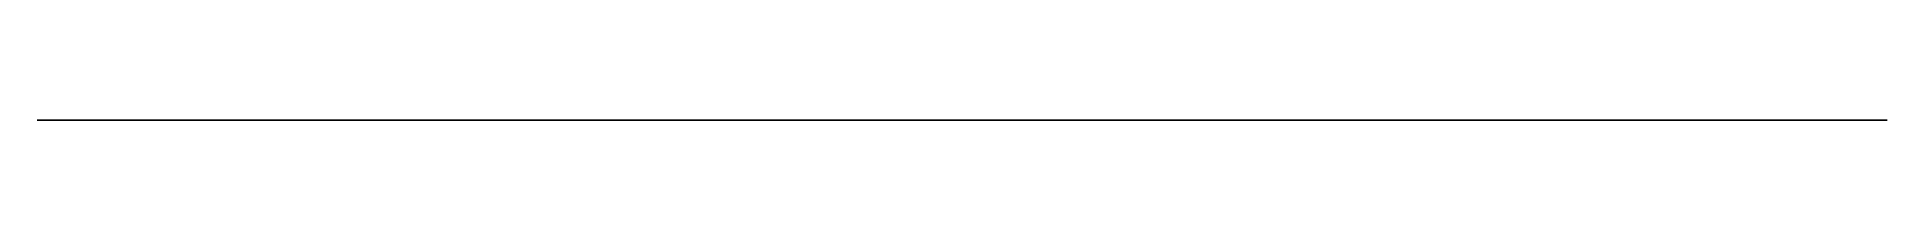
# Model space of a CAD drawing. Header units: millimetres. Extents: x 1037 to 1797, y 0 to 0.
import ezdxf

# ---------------------------------------------------------------- set-up
doc = ezdxf.new("R2010")
doc.units = ezdxf.units.MM
doc.header["$MEASUREMENT"] = 0

msp = doc.modelspace()

# ---------------------------------------------------------------- linework, layer by layer
at = {"color": 0, "linetype": 'Continuous', "lineweight": 0}
for p, q in [((1053.95, 0, 996.97), (1036.95, 0, 996.97)), ((1053.95, 0, -3.03), (1036.95, 0, -3.03)), ((1036.95, 0, 996.97), (1036.95, 0, -3.03)), ((1053.95, 0, -3.03), (1036.95, 0, -3.03)), ((1036.95, 0, 996.97), (1053.95, 0, 996.97)), ((1036.95, 0, -3.03), (1036.95, 0, 996.97)), ((1269.95, 0, 996.97), (1053.95, 0, 996.97)), ((1269.95, 0, -3.03), (1053.95, 0, -3.03)), ((1053.95, 0, -3.03), (1053.95, 0, 996.97)), ((1053.95, 0, 996.97), (1053.95, 0, -3.03)), ((1269.95, 0, -3.03), (1053.95, 0, -3.03)), ((1053.95, 0, 996.97), (1269.95, 0, 996.97)), ((1246.95, 0, 496.33), (1261.95, 0, 496.33)), ((1246.95, 0, 513.3), (1246.95, 0, 497.3)), ((1246.95, 0, 497.3), (1246.95, 0, 513.3)), ((1261.95, 0, 496.33), (1246.95, 0, 496.33)), ((1246.95, 0, 433.97), (1246.95, 0, 449.97)), ((1246.95, 0, 560.63), (1246.95, 0, 576.63)), ((1246.95, 0, 497.3), (1246.95, 0, 513.3)), ((1246.95, 0, 623.97), (1246.95, 0, 639.97)), ((1246.95, 0, 622.99), (1261.95, 0, 622.99)), ((1246.95, 0, 639.97), (1246.95, 0, 623.97)), ((1246.95, 0, 623.97), (1246.95, 0, 639.97)), ((1261.95, 0, 622.99), (1246.95, 0, 622.99)), ((1246.95, 0, 559.66), (1261.95, 0, 559.66)), ((1246.95, 0, 576.63), (1246.95, 0, 560.63)), ((1246.95, 0, 560.63), (1246.95, 0, 576.63)), ((1261.95, 0, 559.66), (1246.95, 0, 559.66)), ((1246.95, 0, 432.99), (1261.95, 0, 432.99)), ((1246.95, 0, 448.83), (1246.95, 0, 433.97)), ((1246.95, 0, 448.83), (1246.95, 0, 449.97)), ((1246.95, 0, 433.97), (1246.95, 0, 448.83)), ((1246.95, 0, 449.97), (1246.95, 0, 448.83)), ((1261.95, 0, 432.99), (1246.95, 0, 432.99)), ((1246.95, 0, 639.94), (1246.95, 0, 623.99)), ((1246.95, 0, 623.99), (1246.95, 0, 639.94)), ((1246.95, 0, 449.97), (1246.95, 0, 448.62)), ((1246.95, 0, 435.31), (1246.95, 0, 434.03)), ((1246.95, 0, 433.97), (1246.95, 0, 433.97)), ((1246.95, 0, 434.03), (1246.95, 0, 441.97)), ((1246.95, 0, 448.62), (1246.95, 0, 449.97)), ((1246.95, 0, 513.3), (1246.95, 0, 497.3)), ((1246.95, 0, 513.3), (1246.95, 0, 497.3)), ((1246.95, 0, 576.6), (1246.95, 0, 560.64)), ((1246.95, 0, 560.64), (1246.95, 0, 576.61)), ((1261.95, 0, 513.3), (1261.95, 0, 497.3)), ((1261.95, 0, 441.97), (1261.95, 0, 431.59)), ((1261.95, 0, 568.63), (1261.95, 0, 558.26)), ((1261.95, 0, 579.01), (1261.95, 0, 568.63)), ((1261.95, 0, 642.34), (1261.95, 0, 631.97)), ((1261.95, 0, 631.97), (1261.95, 0, 621.59)), ((1261.95, 0, 515.68), (1261.95, 0, 505.3)), ((1261.95, 0, 452.34), (1261.95, 0, 441.97)), ((1261.95, 0, 505.3), (1261.95, 0, 494.92)), ((1261.95, 0, 631.97), (1261.95, 0, 642.34)), ((1261.95, 0, 621.59), (1261.95, 0, 631.97)), ((1261.95, 0, 505.3), (1261.95, 0, 515.68)), ((1261.95, 0, 494.92), (1261.95, 0, 505.3)), ((1261.95, 0, 568.63), (1261.95, 0, 579.01)), ((1261.95, 0, 558.26), (1261.95, 0, 568.63)), ((1261.95, 0, 441.97), (1261.95, 0, 452.34)), ((1261.95, 0, 431.59), (1261.95, 0, 441.97)), ((1261.95, 0, 638.83), (1261.95, 0, 623.97)), ((1261.95, 0, 568.63), (1261.95, 0, 576.63)), ((1261.95, 0, 449.97), (1261.95, 0, 433.97)), ((1261.95, 0, 505.3), (1261.95, 0, 513.3)), ((1261.95, 0, 639.97), (1261.95, 0, 639.78)), ((1261.95, 0, 631.97), (1261.95, 0, 623.97)), ((1261.95, 0, 448.83), (1261.95, 0, 434.07)), ((1261.95, 0, 560.94), (1261.95, 0, 560.64)), ((1261.95, 0, 576.22), (1261.95, 0, 561.87)), ((1261.95, 0, 631.97), (1261.95, 0, 639.97)), ((1261.95, 0, 441.97), (1261.95, 0, 449.97)), ((1262.83, 0, 430.71), (1269.95, 0, 430.71)), ((1269.95, 0, 632.41), (1262.83, 0, 632.41)), ((1262.83, 0, 642.78), (1269.95, 0, 642.78)), ((1262.83, 0, 632.41), (1262.83, 0, 642.78)), ((1269.95, 0, 442.41), (1262.83, 0, 442.41)), ((1262.83, 0, 452.78), (1269.95, 0, 452.78)), ((1262.83, 0, 442.41), (1262.83, 0, 452.78)), ((1262.83, 0, 631.53), (1269.95, 0, 631.53)), ((1262.83, 0, 632.41), (1262.83, 0, 631.53)), ((1269.95, 0, 632.41), (1262.83, 0, 632.41)), ((1269.95, 0, 621.15), (1262.83, 0, 621.15)), ((1262.83, 0, 631.53), (1269.95, 0, 631.53)), ((1262.83, 0, 621.15), (1262.83, 0, 631.53)), ((1262.83, 0, 557.38), (1269.95, 0, 557.38)), ((1269.95, 0, 643.23), (1262.83, 0, 643.23)), ((1262.83, 0, 642.78), (1269.95, 0, 642.78)), ((1262.83, 0, 643.23), (1262.83, 0, 642.78)), ((1269.95, 0, 643.23), (1262.83, 0, 643.23)), ((1262.83, 0, 620.71), (1269.95, 0, 620.71)), ((1262.83, 0, 621.15), (1262.83, 0, 620.71)), ((1269.95, 0, 621.15), (1262.83, 0, 621.15)), ((1262.83, 0, 620.71), (1269.95, 0, 620.71)), ((1262.83, 0, 568.19), (1269.95, 0, 568.19)), ((1262.83, 0, 569.07), (1262.83, 0, 568.19)), ((1269.95, 0, 569.07), (1262.83, 0, 569.07)), ((1262.83, 0, 557.38), (1269.95, 0, 557.38)), ((1262.83, 0, 557.82), (1262.83, 0, 557.38)), ((1269.95, 0, 557.82), (1262.83, 0, 557.82)), ((1269.95, 0, 431.15), (1262.83, 0, 431.15)), ((1262.83, 0, 441.53), (1269.95, 0, 441.53)), ((1262.83, 0, 431.15), (1262.83, 0, 441.53)), ((1262.83, 0, 430.71), (1269.95, 0, 430.71)), ((1262.83, 0, 431.15), (1262.83, 0, 430.71)), ((1269.95, 0, 431.15), (1262.83, 0, 431.15)), ((1269.95, 0, 453.23), (1262.83, 0, 453.23)), ((1269.95, 0, 579.89), (1262.83, 0, 579.89)), ((1262.83, 0, 441.53), (1269.95, 0, 441.53)), ((1262.83, 0, 442.41), (1262.83, 0, 441.53)), ((1269.95, 0, 442.41), (1262.83, 0, 442.41)), ((1262.83, 0, 579.45), (1269.95, 0, 579.45)), ((1262.83, 0, 579.89), (1262.83, 0, 579.45)), ((1269.95, 0, 579.89), (1262.83, 0, 579.89)), ((1269.95, 0, 569.07), (1262.83, 0, 569.07)), ((1262.83, 0, 579.45), (1269.95, 0, 579.45)), ((1262.83, 0, 569.07), (1262.83, 0, 579.45)), ((1262.83, 0, 452.78), (1269.95, 0, 452.78)), ((1262.83, 0, 453.23), (1262.83, 0, 452.78)), ((1269.95, 0, 453.23), (1262.83, 0, 453.23)), ((1269.95, 0, 516.56), (1262.83, 0, 516.56)), ((1269.95, 0, 557.82), (1262.83, 0, 557.82)), ((1262.83, 0, 568.19), (1269.95, 0, 568.19)), ((1262.83, 0, 557.82), (1262.83, 0, 568.19)), ((1262.83, 0, 516.12), (1269.95, 0, 516.12)), ((1262.83, 0, 516.56), (1262.83, 0, 516.12)), ((1269.95, 0, 516.56), (1262.83, 0, 516.56)), ((1262.83, 0, 494.04), (1269.95, 0, 494.04)), ((1262.83, 0, 431.15), (1262.83, 0, 441.53)), ((1262.83, 0, 504.86), (1262.83, 0, 505.74)), ((1262.83, 0, 441.53), (1262.83, 0, 442.41)), ((1262.83, 0, 557.82), (1262.83, 0, 568.19)), ((1262.83, 0, 568.19), (1262.83, 0, 569.07)), ((1262.83, 0, 569.07), (1262.83, 0, 579.45)), ((1262.83, 0, 504.86), (1269.95, 0, 504.86)), ((1262.83, 0, 505.74), (1262.83, 0, 504.86)), ((1269.95, 0, 505.74), (1262.83, 0, 505.74)), ((1262.83, 0, 642.78), (1262.83, 0, 643.23)), ((1262.83, 0, 632.41), (1262.83, 0, 642.78)), ((1262.83, 0, 430.71), (1262.83, 0, 431.15)), ((1262.83, 0, 494.04), (1269.95, 0, 494.04)), ((1262.83, 0, 494.48), (1262.83, 0, 494.04)), ((1269.95, 0, 494.48), (1262.83, 0, 494.48)), ((1269.95, 0, 494.48), (1262.83, 0, 494.48)), ((1262.83, 0, 504.86), (1269.95, 0, 504.86)), ((1262.83, 0, 494.48), (1262.83, 0, 504.86)), ((1269.95, 0, 505.74), (1262.83, 0, 505.74)), ((1262.83, 0, 516.12), (1269.95, 0, 516.12)), ((1262.83, 0, 505.74), (1262.83, 0, 516.12)), ((1262.83, 0, 557.38), (1262.83, 0, 557.82)), ((1262.83, 0, 631.53), (1262.83, 0, 632.41)), ((1262.83, 0, 621.15), (1262.83, 0, 631.53)), ((1262.83, 0, 620.71), (1262.83, 0, 621.15)), ((1262.83, 0, 452.78), (1262.83, 0, 453.23)), ((1262.83, 0, 516.12), (1262.83, 0, 516.56)), ((1262.83, 0, 505.74), (1262.83, 0, 516.12)), ((1262.83, 0, 442.41), (1262.83, 0, 452.78)), ((1262.83, 0, 494.04), (1262.83, 0, 494.48)), ((1262.83, 0, 579.45), (1262.83, 0, 579.89)), ((1262.83, 0, 494.48), (1262.83, 0, 504.86)), ((1286.95, 0, 996.97), (1269.95, 0, 996.97)), ((1286.95, 0, -3.03), (1269.95, 0, -3.03)), ((1269.95, 0, 996.97), (1269.95, 0, -3.03)), ((1286.95, 0, -3.03), (1269.95, 0, -3.03)), ((1269.95, 0, 996.97), (1286.95, 0, 996.97)), ((1269.95, 0, -3.03), (1269.95, 0, 996.97)), ((1286.95, 0, 996.97), (1286.95, 0, -3.03)), ((1286.95, 0, -3.03), (1286.95, 0, 996.97)), ((1286.95, 0, 411.97), (1296.85, 0, 411.97)), ((1296.95, 0, 661.97), (1286.95, 0, 661.97)), ((1296.95, 0, 661.97), (1286.95, 0, 661.97)), ((1286.95, 0, 411.97), (1296.85, 0, 411.97)), ((1296.85, 0, 411.97), (1296.86, 0, 411.97)), ((1296.85, 0, 411.97), (1296.95, 0, 411.97)), ((1296.86, 0, 411.97), (1296.95, 0, 411.97)), ((1296.95, 0, 412.07), (1296.95, 0, 661.97)), ((1296.95, 0, 680.97), (1296.95, 0, 696.97)), ((1296.95, 0, 661.97), (1296.95, 0, 680.97)), ((1296.95, 0, 312.97), (1296.95, 0, 411.87)), ((1296.95, 0, 296.97), (1296.95, 0, 312.97)), ((1296.95, 0, 661.97), (1304.95, 0, 661.97)), ((1296.95, 0, 411.97), (1296.95, 0, 412.07)), ((1296.95, 0, 412.07), (1296.95, 0, 661.97)), ((1296.95, 0, 661.97), (1304.95, 0, 661.97)), ((1796.95, 0, 696.97), (1296.95, 0, 696.97)), ((1296.95, 0, 680.97), (1296.95, 0, 696.97)), ((1796.95, 0, 680.97), (1296.95, 0, 680.97)), ((1296.95, 0, 696.97), (1796.95, 0, 696.97)), ((1296.95, 0, 680.97), (1796.95, 0, 680.97)), ((1796.95, 0, 312.97), (1296.95, 0, 312.97)), ((1296.95, 0, 296.97), (1296.95, 0, 312.97)), ((1796.95, 0, 296.97), (1296.95, 0, 296.97)), ((1296.95, 0, 312.97), (1796.95, 0, 312.97)), ((1296.95, 0, 312.97), (1296.95, 0, 411.87)), ((1296.95, 0, 661.97), (1296.95, 0, 680.97)), ((1296.95, 0, 296.97), (1796.95, 0, 296.97)), ((1296.95, 0, 411.97), (1297.05, 0, 411.97)), ((1296.95, 0, 411.87), (1296.95, 0, 411.97)), ((1296.95, 0, 411.97), (1296.95, 0, 412.07)), ((1297.05, 0, 411.97), (1296.95, 0, 411.97)), ((1296.95, 0, 411.87), (1296.95, 0, 411.97)), ((1297.05, 0, 411.97), (1304.95, 0, 411.97)), ((1304.95, 0, 411.97), (1297.05, 0, 411.97)), ((1297.53, 0, 430.71), (1306.36, 0, 430.71)), ((1297.53, 0, 431), (1297.53, 0, 430.71)), ((1306.36, 0, 431), (1297.53, 0, 431)), ((1297.53, 0, 642.93), (1306.36, 0, 642.93)), ((1297.53, 0, 643.23), (1297.53, 0, 642.93)), ((1306.36, 0, 643.23), (1297.53, 0, 643.23)), ((1297.53, 0, 631.67), (1306.36, 0, 631.67)), ((1297.53, 0, 632.26), (1297.53, 0, 631.67)), ((1306.36, 0, 632.26), (1297.53, 0, 632.26)), ((1297.53, 0, 505.01), (1306.36, 0, 505.01)), ((1297.53, 0, 505.59), (1297.53, 0, 505.01)), ((1306.36, 0, 505.59), (1297.53, 0, 505.59)), ((1297.53, 0, 516.26), (1306.36, 0, 516.26)), ((1297.53, 0, 516.56), (1297.53, 0, 516.26)), ((1306.36, 0, 516.56), (1297.53, 0, 516.56)), ((1297.53, 0, 620.71), (1306.36, 0, 620.71)), ((1297.53, 0, 621), (1297.53, 0, 620.71)), ((1306.36, 0, 621), (1297.53, 0, 621)), ((1297.53, 0, 579.6), (1306.36, 0, 579.6)), ((1297.53, 0, 579.89), (1297.53, 0, 579.6)), ((1306.36, 0, 579.89), (1297.53, 0, 579.89)), ((1297.53, 0, 494.04), (1306.36, 0, 494.04)), ((1297.53, 0, 494.34), (1297.53, 0, 494.04)), ((1306.36, 0, 494.34), (1297.53, 0, 494.34)), ((1297.53, 0, 557.38), (1306.36, 0, 557.38)), ((1297.53, 0, 557.67), (1297.53, 0, 557.38)), ((1306.36, 0, 557.67), (1297.53, 0, 557.67)), ((1297.53, 0, 568.34), (1306.36, 0, 568.34)), ((1297.53, 0, 568.93), (1297.53, 0, 568.34)), ((1306.36, 0, 568.93), (1297.53, 0, 568.93)), ((1297.53, 0, 431), (1297.53, 0, 441.67)), ((1297.53, 0, 621), (1297.53, 0, 631.67)), ((1297.53, 0, 557.67), (1297.53, 0, 568.34)), ((1297.53, 0, 494.34), (1297.53, 0, 505.01)), ((1297.53, 0, 442.26), (1297.53, 0, 452.93)), ((1297.53, 0, 505.59), (1297.53, 0, 516.26)), ((1297.53, 0, 568.93), (1297.53, 0, 579.6)), ((1297.53, 0, 632.26), (1297.53, 0, 642.93)), ((1306.36, 0, 430.71), (1297.53, 0, 430.71)), ((1297.53, 0, 430.76), (1297.53, 0, 431)), ((1297.53, 0, 441.67), (1297.53, 0, 431)), ((1306.36, 0, 441.67), (1297.53, 0, 441.67)), ((1297.53, 0, 431), (1306.36, 0, 431)), ((1306.36, 0, 494.04), (1297.53, 0, 494.04)), ((1297.53, 0, 516.56), (1306.36, 0, 516.56)), ((1297.53, 0, 452.93), (1297.53, 0, 442.26)), ((1306.36, 0, 452.93), (1297.53, 0, 452.93)), ((1297.53, 0, 442.26), (1306.36, 0, 442.26)), ((1297.53, 0, 516.26), (1297.53, 0, 505.59)), ((1306.36, 0, 516.26), (1297.53, 0, 516.26)), ((1297.53, 0, 505.59), (1306.36, 0, 505.59)), ((1297.53, 0, 579.89), (1306.36, 0, 579.89)), ((1297.53, 0, 441.93), (1297.53, 0, 442.26)), ((1297.53, 0, 441.67), (1297.53, 0, 441.93)), ((1297.53, 0, 643.11), (1297.53, 0, 643.23)), ((1297.53, 0, 642.93), (1297.53, 0, 643.11)), ((1306.36, 0, 557.38), (1297.53, 0, 557.38)), ((1297.53, 0, 494.09), (1297.53, 0, 494.34)), ((1297.53, 0, 505.01), (1297.53, 0, 494.34)), ((1306.36, 0, 505.01), (1297.53, 0, 505.01)), ((1297.53, 0, 494.34), (1306.36, 0, 494.34)), ((1297.53, 0, 557.43), (1297.53, 0, 557.67)), ((1297.53, 0, 557.38), (1297.53, 0, 557.43)), ((1297.53, 0, 568.6), (1297.53, 0, 568.93)), ((1297.53, 0, 568.34), (1297.53, 0, 568.6)), ((1297.53, 0, 579.6), (1297.53, 0, 568.93)), ((1306.36, 0, 579.6), (1297.53, 0, 579.6)), ((1297.53, 0, 568.93), (1306.36, 0, 568.93)), ((1297.53, 0, 568.34), (1297.53, 0, 557.67)), ((1306.36, 0, 568.34), (1297.53, 0, 568.34)), ((1297.53, 0, 557.67), (1306.36, 0, 557.67)), ((1306.36, 0, 620.71), (1297.53, 0, 620.71)), ((1297.53, 0, 631.93), (1297.53, 0, 632.26)), ((1297.53, 0, 631.67), (1297.53, 0, 631.93)), ((1297.53, 0, 643.23), (1306.36, 0, 643.23)), ((1297.53, 0, 631.67), (1297.53, 0, 621)), ((1306.36, 0, 631.67), (1297.53, 0, 631.67)), ((1297.53, 0, 621), (1306.36, 0, 621)), ((1297.53, 0, 642.93), (1297.53, 0, 632.26)), ((1306.36, 0, 642.93), (1297.53, 0, 642.93)), ((1297.53, 0, 632.26), (1306.36, 0, 632.26)), ((1297.53, 0, 579.78), (1297.53, 0, 579.89)), ((1297.53, 0, 579.6), (1297.53, 0, 579.78)), ((1297.53, 0, 516.45), (1297.53, 0, 516.56)), ((1297.53, 0, 516.26), (1297.53, 0, 516.45)), ((1297.53, 0, 453.23), (1306.36, 0, 453.23)), ((1297.53, 0, 505.26), (1297.53, 0, 505.59)), ((1297.53, 0, 505.01), (1297.53, 0, 505.26)), ((1297.53, 0, 453.11), (1297.53, 0, 453.23)), ((1297.53, 0, 452.93), (1297.53, 0, 453.11)), ((1297.53, 0, 620.76), (1297.53, 0, 621)), ((1297.53, 0, 620.71), (1297.53, 0, 620.76)), ((1297.53, 0, 441.67), (1306.36, 0, 441.67)), ((1297.53, 0, 442.26), (1297.53, 0, 441.67)), ((1306.36, 0, 442.26), (1297.53, 0, 442.26)), ((1297.53, 0, 452.93), (1306.36, 0, 452.93)), ((1297.53, 0, 453.23), (1297.53, 0, 452.93)), ((1306.36, 0, 453.23), (1297.53, 0, 453.23)), ((1304.95, 0, 661.97), (1304.95, 0, 643.23)), ((1304.95, 0, 620.71), (1304.95, 0, 579.89)), ((1304.95, 0, 557.38), (1304.95, 0, 516.56)), ((1304.95, 0, 494.04), (1304.95, 0, 453.23)), ((1304.95, 0, 430.71), (1304.95, 0, 411.97)), ((1304.95, 0, 411.97), (1304.95, 0, 430.71)), ((1304.95, 0, 453.23), (1304.95, 0, 494.04)), ((1304.95, 0, 516.56), (1304.95, 0, 557.38)), ((1304.95, 0, 579.89), (1304.95, 0, 620.71)), ((1304.95, 0, 643.23), (1304.95, 0, 661.97)), ((1304.95, 0, 643.23), (1304.95, 0, 620.71)), ((1304.95, 0, 579.89), (1304.95, 0, 557.38)), ((1304.95, 0, 516.56), (1304.95, 0, 494.04)), ((1304.95, 0, 453.23), (1304.95, 0, 430.71)), ((1304.95, 0, 430.71), (1304.95, 0, 453.23)), ((1304.95, 0, 494.04), (1304.95, 0, 516.56)), ((1304.95, 0, 557.38), (1304.95, 0, 579.89)), ((1304.95, 0, 620.71), (1304.95, 0, 643.23)), ((1306.36, 0, 430.71), (1306.36, 0, 431)), ((1306.36, 0, 642.93), (1306.36, 0, 643.23)), ((1306.36, 0, 642.93), (1306.36, 0, 632.26)), ((1306.36, 0, 631.67), (1306.36, 0, 632.26)), ((1306.36, 0, 505.01), (1306.36, 0, 505.59)), ((1306.36, 0, 631.67), (1306.36, 0, 621)), ((1306.36, 0, 568.34), (1306.36, 0, 557.67)), ((1306.36, 0, 516.26), (1306.36, 0, 516.56)), ((1306.36, 0, 620.71), (1306.36, 0, 621)), ((1306.36, 0, 579.6), (1306.36, 0, 579.89)), ((1306.36, 0, 494.04), (1306.36, 0, 494.34)), ((1306.36, 0, 557.38), (1306.36, 0, 557.67)), ((1306.36, 0, 516.26), (1306.36, 0, 505.59)), ((1306.36, 0, 579.6), (1306.36, 0, 568.93)), ((1306.36, 0, 505.01), (1306.36, 0, 494.34)), ((1306.36, 0, 568.34), (1306.36, 0, 568.93)), ((1306.36, 0, 494.34), (1306.36, 0, 494.04)), ((1306.36, 0, 516.56), (1306.36, 0, 516.26)), ((1306.36, 0, 621), (1306.36, 0, 620.71)), ((1306.36, 0, 632.26), (1306.36, 0, 631.67)), ((1306.36, 0, 557.67), (1306.36, 0, 557.38)), ((1306.36, 0, 568.93), (1306.36, 0, 568.34)), ((1306.36, 0, 643.23), (1306.36, 0, 642.93)), ((1306.36, 0, 505.59), (1306.36, 0, 505.01)), ((1306.36, 0, 431), (1306.36, 0, 430.71)), ((1306.36, 0, 442.26), (1306.36, 0, 441.67)), ((1306.36, 0, 453.23), (1306.36, 0, 452.93)), ((1306.36, 0, 579.89), (1306.36, 0, 579.6)), ((1306.36, 0, 431), (1306.36, 0, 441.67)), ((1306.36, 0, 442.26), (1306.36, 0, 452.93)), ((1306.36, 0, 505.59), (1306.36, 0, 516.26)), ((1306.36, 0, 494.34), (1306.36, 0, 505.01)), ((1306.36, 0, 568.93), (1306.36, 0, 579.6)), ((1306.36, 0, 557.67), (1306.36, 0, 568.34)), ((1306.36, 0, 621), (1306.36, 0, 631.67)), ((1306.36, 0, 632.26), (1306.36, 0, 642.93)), ((1306.36, 0, 441.67), (1306.36, 0, 431)), ((1306.36, 0, 441.67), (1306.36, 0, 442.26)), ((1306.36, 0, 452.93), (1306.36, 0, 453.23)), ((1306.36, 0, 452.93), (1306.36, 0, 442.26)), ((1306.95, 0, 631.97), (1306.95, 0, 642.64)), ((1306.95, 0, 621.3), (1306.95, 0, 631.97)), ((1306.95, 0, 557.96), (1306.95, 0, 568.63)), ((1306.95, 0, 505.3), (1306.95, 0, 515.97)), ((1306.95, 0, 568.63), (1306.95, 0, 579.3)), ((1306.95, 0, 494.63), (1306.95, 0, 505.3)), ((1306.95, 0, 505.3), (1306.95, 0, 494.63)), ((1306.95, 0, 515.97), (1306.95, 0, 505.3)), ((1306.95, 0, 568.63), (1306.95, 0, 557.96)), ((1306.95, 0, 579.3), (1306.95, 0, 568.63)), ((1306.95, 0, 631.97), (1306.95, 0, 621.3)), ((1306.95, 0, 642.64), (1306.95, 0, 631.97)), ((1306.95, 0, 441.97), (1306.95, 0, 431.3)), ((1306.95, 0, 452.64), (1306.95, 0, 441.97)), ((1306.95, 0, 431.3), (1306.95, 0, 441.97)), ((1306.95, 0, 441.97), (1306.95, 0, 452.64)), ((1796.95, 0, 680.97), (1796.95, 0, 696.97)), ((1796.95, 0, 312.97), (1796.95, 0, 680.97)), ((1796.95, 0, 296.97), (1796.95, 0, 312.97)), ((1796.95, 0, 696.97), (1796.95, 0, 680.97)), ((1796.95, 0, 312.97), (1796.95, 0, 296.97)), ((1796.95, 0, 680.97), (1796.95, 0, 312.97))]:
    msp.add_line(p, q, dxfattribs=at)
at = {"color": 0, "linetype": 'Continuous', "lineweight": 0, "extrusion": (0, -1, 0)}
for centre, radius, start, end in [((1262.83, 642.34), 0.882, 90, 180), ((1262.83, 579.01), 0.882, 90, 180), ((1262.83, 494.92), 0.882, 180, 270), ((1262.83, 558.26), 0.882, 180, 270), ((1262.83, 642.34), 0.882, 90, 180), ((1262.83, 431.59), 0.882, 180, 270), ((1262.83, 431.59), 0.882, 180, 270), ((1262.83, 558.26), 0.882, 180, 270), ((1262.83, 621.59), 0.882, 180, 270), ((1262.83, 515.68), 0.882, 90, 180), ((1262.83, 621.59), 0.882, 180, 270), ((1262.83, 452.34), 0.882, 90, 180), ((1262.83, 515.68), 0.882, 90, 180), ((1262.83, 494.92), 0.882, 180, 270), ((1262.83, 452.34), 0.882, 90, 180), ((1262.83, 579.01), 0.882, 90, 180), ((1296.95, 411.97), 0.1, 90, 180.00002), ((1296.95, 411.97), 0.1, 90, 180), ((1296.95, 411.97), 0.1, 180, 270), ((1296.95, 411.97), 0.1, 270, 90), ((1296.95, 411.97), 0.1, 270, 90), ((1297.53, 621.3), 0.588, 180, 270), ((1297.53, 452.64), 0.588, 90, 180), ((1297.53, 515.97), 0.588, 90, 180), ((1297.53, 431.3), 0.588, 180, 197.82333), ((1297.53, 642.64), 0.588, 90, 180), ((1297.53, 494.63), 0.588, 180, 197.82333), ((1297.53, 579.3), 0.588, 90, 180), ((1297.53, 557.96), 0.588, 180, 270), ((1297.53, 431.3), 0.588, 180, 270), ((1297.53, 642.64), 0.588, 90, 180), ((1297.53, 494.63), 0.588, 180, 270), ((1297.53, 557.96), 0.588, 180, 270), ((1297.53, 579.3), 0.588, 90, 180), ((1297.53, 515.97), 0.588, 90, 180), ((1297.53, 452.64), 0.588, 90, 180), ((1297.53, 621.3), 0.588, 180, 270), ((1297.53, 431.3), 0.588, 197.82333, 257.00711), ((1297.53, 494.63), 0.588, 197.82333, 257.00711), ((1297.53, 431.3), 0.588, 257.00711, 270), ((1297.53, 494.63), 0.588, 257.00711, 270), ((1306.36, 494.63), 0.588, 270, 0), ((1306.36, 452.64), 0.588, 0, 90), ((1306.36, 515.97), 0.588, 0, 90), ((1306.36, 621.3), 0.588, 270, 0), ((1306.36, 579.3), 0.588, 0, 90), ((1306.36, 642.64), 0.588, 0, 90), ((1306.36, 557.96), 0.588, 270, 360), ((1306.36, 494.63), 0.588, 270, 0), ((1306.36, 515.97), 0.588, 0, 90), ((1306.36, 621.3), 0.588, 270, 0), ((1306.36, 557.96), 0.588, 270, 0), ((1306.36, 642.64), 0.588, 0, 90), ((1306.36, 431.3), 0.588, 270, 0), ((1306.36, 452.64), 0.588, 0, 90), ((1306.36, 579.3), 0.588, 0, 90), ((1306.36, 431.3), 0.588, 270, 360)]:
    msp.add_arc(centre, radius, start, end, dxfattribs=at)
for centre, major_axis, start_param, end_param in [((1262.83, 0, 431.59), (0.882, 0), 3.141593, 4.712389), ((1262.83, 0, 441.97), (-0.882, 0), 0, 1.570796), ((1262.83, 0, 505.3), (0.882, 0), 3.141593, 4.712389), ((1262.83, 0, 505.3), (-0.882, 0), 4.712389, 6.283185), ((1262.83, 0, 441.97), (0.882, 0), 3.141593, 4.712389), ((1262.83, 0, 441.97), (-0.882, 0), 4.712389, 6.283185), ((1262.83, 0, 558.26), (0.882, 0), 3.141593, 4.712389), ((1262.83, 0, 568.63), (-0.882, 0), 0, 1.570796), ((1262.83, 0, 568.63), (0.882, 0), 3.141593, 4.712389), ((1262.83, 0, 568.63), (-0.882, 0), 4.712389, 6.283185), ((1262.83, 0, 568.63), (0.882, 0), 1.570796, 3.141593), ((1262.83, 0, 579.01), (-0.882, 0), 4.712389, 6.283185), ((1262.83, 0, 642.34), (0.882, 0), 1.570796, 3.141593), ((1262.83, 0, 631.97), (0.882, 0), 1.570796, 3.141593), ((1262.83, 0, 642.34), (-0.882, 0), 4.712389, 6.283185), ((1262.83, 0, 431.59), (-0.882, 0), 0, 1.570796), ((1262.83, 0, 558.26), (-0.882, 0), 0, 1.570796), ((1262.83, 0, 631.97), (0.882, 0), 3.141593, 4.712389), ((1262.83, 0, 631.97), (-0.882, 0), 4.712389, 6.283185), ((1262.83, 0, 621.59), (0.882, 0), 3.141593, 4.712389), ((1262.83, 0, 631.97), (-0.882, 0), 0, 1.570796), ((1262.83, 0, 621.59), (-0.882, 0), 0, 1.570796), ((1262.83, 0, 452.34), (0.882, 0), 1.570796, 3.141593), ((1262.83, 0, 515.68), (0.882, 0), 1.570796, 3.141593), ((1262.83, 0, 505.3), (0.882, 0), 1.570796, 3.141593), ((1262.83, 0, 515.68), (-0.882, 0), 4.712389, 6.283185), ((1262.83, 0, 441.97), (0.882, 0), 1.570796, 3.141593), ((1262.83, 0, 452.34), (-0.882, 0), 4.712389, 6.283185), ((1262.83, 0, 494.92), (-0.882, 0), 0, 1.570796), ((1262.83, 0, 579.01), (0.882, 0), 1.570796, 3.141593), ((1262.83, 0, 494.92), (0.882, 0), 3.141593, 4.712389), ((1262.83, 0, 505.3), (-0.882, 0), 0, 1.570796), ((1297.53, 0, 431.3), (0.588, 0), 3.141593, 4.712389), ((1297.53, 0, 441.97), (-0.588, 0), 0, 1.570796), ((1297.53, 0, 621.3), (0.588, 0), 3.141593, 4.712389), ((1297.53, 0, 631.97), (-0.588, 0), 0, 1.570796), ((1297.53, 0, 557.96), (0.588, 0), 3.141593, 4.712389), ((1297.53, 0, 568.63), (-0.588, 0), 0, 1.570796), ((1297.53, 0, 494.63), (0.588, 0), 3.141593, 4.712389), ((1297.53, 0, 505.3), (-0.588, 0), 0, 1.570796), ((1297.53, 0, 441.97), (0.588, 0), 1.570796, 3.141593), ((1297.53, 0, 452.64), (-0.588, 0), 4.712389, 6.283185), ((1297.53, 0, 505.3), (0.588, 0), 1.570796, 3.141593), ((1297.53, 0, 515.97), (-0.588, 0), 4.712389, 6.283185), ((1297.53, 0, 568.63), (0.588, 0), 1.570796, 3.141593), ((1297.53, 0, 579.3), (-0.588, 0), 4.712389, 6.283185), ((1297.53, 0, 631.97), (0.588, 0), 1.570796, 3.141593), ((1297.53, 0, 642.64), (-0.588, 0), 4.712389, 6.283185), ((1297.53, 0, 431.3), (-0.588, 0), 0, 1.570796), ((1297.53, 0, 441.97), (-0.588, 0), 4.712389, 6.283185), ((1297.53, 0, 441.97), (0.588, 0), 3.141593, 4.712389), ((1297.53, 0, 642.64), (0.588, 0), 1.570796, 3.141593), ((1297.53, 0, 494.63), (-0.588, 0), 0, 1.570796), ((1297.53, 0, 557.96), (-0.588, 0), 0, 1.570796), ((1297.53, 0, 568.63), (-0.588, 0), 4.712389, 6.283185), ((1297.53, 0, 568.63), (0.588, 0), 3.141593, 4.712389), ((1297.53, 0, 631.97), (-0.588, 0), 4.712389, 6.283185), ((1297.53, 0, 631.97), (0.588, 0), 3.141593, 4.712389), ((1297.53, 0, 579.3), (0.588, 0), 1.570796, 3.141593), ((1297.53, 0, 515.97), (0.588, 0), 1.570796, 3.141593), ((1297.53, 0, 505.3), (-0.588, 0), 4.712389, 6.283185), ((1297.53, 0, 505.3), (0.588, 0), 3.141593, 4.712389), ((1297.53, 0, 452.64), (0.588, 0), 1.570796, 3.141593), ((1297.53, 0, 621.3), (-0.588, 0), 0, 1.570796), ((1306.36, 0, 642.64), (-0.588, 0), 3.141593, 4.712389), ((1306.36, 0, 631.97), (0.588, 0), 0, 1.570796), ((1306.36, 0, 631.97), (-0.588, 0), 1.570796, 3.141593), ((1306.36, 0, 621.3), (0.588, 0), 4.712389, 6.283185), ((1306.36, 0, 568.63), (-0.588, 0), 1.570796, 3.141593), ((1306.36, 0, 557.96), (0.588, 0), 4.712389, 6.283185), ((1306.36, 0, 515.97), (-0.588, 0), 3.141593, 4.712389), ((1306.36, 0, 505.3), (0.588, 0), 0, 1.570796), ((1306.36, 0, 579.3), (-0.588, 0), 3.141593, 4.712389), ((1306.36, 0, 568.63), (0.588, 0), 0, 1.570796), ((1306.36, 0, 505.3), (-0.588, 0), 1.570796, 3.141593), ((1306.36, 0, 494.63), (0.588, 0), 4.712389, 6.283185), ((1306.36, 0, 494.63), (-0.588, 0), 1.570796, 3.141593), ((1306.36, 0, 515.97), (0.588, 0), 0, 1.570796), ((1306.36, 0, 621.3), (-0.588, 0), 1.570796, 3.141593), ((1306.36, 0, 631.97), (-0.588, 0), 3.141593, 4.712389), ((1306.36, 0, 631.97), (0.588, 0), 4.712389, 6.283185), ((1306.36, 0, 557.96), (-0.588, 0), 1.570796, 3.141593), ((1306.36, 0, 568.63), (-0.588, 0), 3.141593, 4.712389), ((1306.36, 0, 568.63), (0.588, 0), 4.712389, 6.283185), ((1306.36, 0, 642.64), (0.588, 0), 0, 1.570796), ((1306.36, 0, 505.3), (-0.588, 0), 3.141593, 4.712389), ((1306.36, 0, 505.3), (0.588, 0), 4.712389, 6.283185), ((1306.36, 0, 431.3), (-0.588, 0), 1.570796, 3.141593), ((1306.36, 0, 441.97), (-0.588, 0), 3.141593, 4.712389), ((1306.36, 0, 441.97), (0.588, 0), 4.712389, 6.283185), ((1306.36, 0, 452.64), (0.588, 0), 0, 1.570796), ((1306.36, 0, 579.3), (0.588, 0), 0, 1.570796), ((1306.36, 0, 441.97), (-0.588, 0), 1.570796, 3.141593), ((1306.36, 0, 431.3), (0.588, 0), 4.712389, 6.283185), ((1306.36, 0, 452.64), (-0.588, 0), 3.141593, 4.712389), ((1306.36, 0, 441.97), (0.588, 0), 0, 1.570796)]:
    msp.add_ellipse(centre, major_axis=major_axis, ratio=0.5, start_param=start_param, end_param=end_param, dxfattribs=at)

doc.saveas('drawing.dxf')
